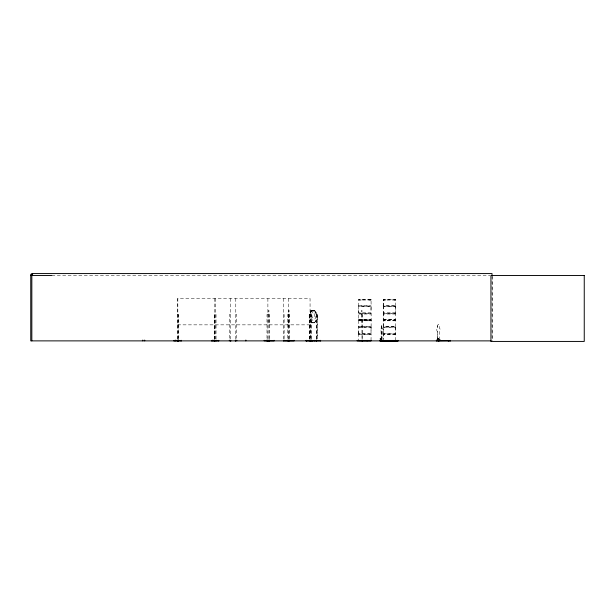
<?xml version="1.0" encoding="UTF-8"?>
<svg xmlns="http://www.w3.org/2000/svg" width="615" height="615" viewBox="0 0 615 615"><rect width="100%" height="100%" fill="white"/><g stroke="black" fill="none" stroke-linecap="round" stroke-linejoin="round"><path stroke-width="0.46" stroke-dasharray="3.08 2.31" d="M358.699 330.524L358.66 333.761M358.699 309.776L358.683 333.545L371.029 333.545L371.168 334.16L358.591 334.352L358.699 340.449M371.014 330.524L371.137 326.719L358.591 326.688M371.014 309.776L371.137 305.978L358.591 305.947L358.553 299.52L371.053 299.659M395.622 330.524L395.745 326.719L383.199 326.688L383.23 313.635L395.76 313.35M395.622 309.776L395.745 305.978L383.199 305.947L383.283 299.69M381.846 339.88L381.977 331.408A2.199 0.63 -90 0 0 381.846 327.949L381.523 324.474L381.208 327.949A2.199 0.63 -90 0 0 381.077 331.408L381.208 339.88M381.977 339.88L382.107 331.408A2.199 0.63 -90 0 0 381.977 327.949L381.523 324.474M371.122 326.688L371.137 313.258L358.591 313.227M371.014 340.449L371.122 334.352M395.737 326.688L395.706 313.635M395.622 340.449L395.637 327.495L383.299 327.495L383.306 333.622M380.362 338.727C380.77 338.75 381.715 339.203 381.338 338.55M380.462 338.88L381.123 338.588M380.57 339.073L380.393 338.827M381.338 339.88L381.208 331.408A2.199 0.63 -90 0 1 381.338 327.949L381.661 324.474M381.231 338.934L380.647 339.042L381.385 338.673M439.318 339.88L439.671 331.408A2.199 1.691 -90 0 0 439.318 327.949L439.41 325.573A1.099 0.846 -90 0 0 438.564 324.474L438.472 324.474M380.6 338.765L380.647 338.988M371.014 333.584L371.053 327.28M438.472 338.919L437.611 338.581M437.38 338.834L438.487 338.673M438.372 338.75L437.826 338.642M379.947 338.78L381.469 338.919M371.16 320.038L358.553 319.969L371.129 320.061M381 338.65L380.939 338.98M437.588 338.834L438.072 338.988M438.318 338.78L438.041 338.811M437.895 338.88L437.634 339.05M383.283 333.768L395.706 333.937M383.23 305.916L383.253 313.089M383.23 313.196L383.199 313.612M383.191 326.719L383.314 333.553L395.622 333.584M395.752 334.253L383.199 334.352L383.314 340.449M358.614 305.916L358.683 312.804L371.029 312.804L371.029 306.747L358.683 306.747M371.122 333.968L358.645 333.868M371.083 313.712L358.614 313.635M358.607 333.937L358.576 334.322M371.099 327.142L358.614 327.103M395.668 320.4L395.645 319.869L383.314 320.108M371.122 306.332L358.614 306.362M395.737 306.332L383.199 306.293M395.706 327.103L383.23 327.103M369.446 300.051L370.53 300.051M369.446 320.792L370.53 320.792M394.061 300.051L395.145 300.051M394.061 320.792L395.145 320.792M380.823 338.711L381.131 338.65M359.275 300.051L361.19 300.051M359.275 320.792L361.19 320.792M383.891 300.051L385.805 300.051M383.891 320.792L385.805 320.792M311.928 322.837L309.214 318.655L309.214 314.465L311.928 310.291M311.974 310.398L309.368 314.503L309.284 318.655L311.974 322.729M314.511 322.729L317.186 318.616L317.271 314.465L314.557 310.291M314.557 322.837L317.117 318.616M395.737 305.947L395.706 299.436L383.283 299.659M358.699 320.108L371.06 320.423M370.999 300.059L371.137 299.551M358.699 319.708L371.014 319.708L371.014 320.792L358.699 320.792L358.722 319.708L370.999 319.723M395.614 300.059L383.322 300.059M395.614 320.799L383.337 320.792M370.991 300.051L358.699 300.051L358.714 299.436L371.037 299.444L371.122 305.947M395.706 320.415L383.283 320.415M316.418 314.18L317.363 314.503L317.363 338.996M51.883 275.497L489.978 275.497M395.645 299.444L383.283 299.444L383.299 305.532L395.637 305.532M358.683 305.532L371.029 305.532M383.276 306.57L395.637 306.747L395.768 313.319M311.867 310.291L314.619 310.291M314.58 310.398L311.905 310.398L310.613 314.503L310.613 317.64L312.335 320.131L314.073 320.131L315.818 317.64L315.818 314.503L314.511 310.398L317.186 314.503L317.156 338.996M313.719 310.936L312.789 310.936L311.905 314.503L311.905 316.341L312.789 317.97L313.658 317.97L314.503 316.341L313.658 310.936M395.637 312.804L383.299 312.804L383.299 306.747M383.214 313.227L395.722 313.227M358.683 314.027L371.029 314.027M395.637 314.027L383.299 314.027L383.299 326.273L395.637 326.273M177.597 314.503L178.488 314.503L178.465 338.98M230.348 314.503L229.449 314.503L229.449 338.98M235.783 314.503L236.675 314.503L236.675 338.98M267.886 314.503L266.995 314.503L266.995 338.98M268.855 314.503L269.309 314.503L269.309 340.879M283.684 314.503L284.13 314.503L284.13 338.98M288.535 314.503L287.636 314.503L287.636 338.98M288.735 314.58L289.296 314.503L289.296 340.879M309.214 314.465L310.306 314.503L310.306 338.996M310.89 314.465L311.282 314.465M361.874 314.503L362.327 314.503L362.327 340.879M358.676 320.415L371.037 320.4M311.905 322.729L314.58 322.729M268.963 322.837L268.855 310.291L268.963 338.996M310.998 322.837L310.89 310.291L310.998 338.996M311.867 322.837L314.619 322.837M361.981 322.837L361.874 310.291L361.981 338.996M177.597 324.851L310.06 324.851M438.564 324.474A1.099 0.846 -90 0 0 437.711 325.573L437.626 327.949A2.199 1.691 -90 0 0 437.273 331.408L437.626 339.88M358.683 326.273L371.029 326.273M358.683 327.495L371.029 327.495M437.626 327.949L437.711 325.573M437.273 331.408L437.711 339.88M358.683 334.768L371.029 334.768M395.637 334.768L383.299 334.768L383.299 338.942M379.962 338.88L381.485 338.811M437.434 338.88L438.518 338.811M379.939 339.442L381.746 339.442M436.458 339.442L437.811 339.442M438.803 339.442L440.155 339.442L440.155 340.587M311.29 314.503L311.344 340.879M492.4 276.443L492.4 340.879M492.023 275.497L492.023 340.879M438.218 339.718L438.218 338.435L437.342 338.435L437.342 339.718M438.118 338.435L438.118 339.718M437.619 339.442L437.619 340.587M437.442 338.435L437.442 339.718M381.677 339.442L381.677 340.587M380.708 339.718L380.708 338.435L380.27 338.435L380.27 339.718M380.554 338.435L380.554 339.718M380.416 338.435L380.416 339.718M316.648 314.503L316.648 340.879M316.494 314.157L316.441 338.996M310.098 338.996L310.06 298.483L177.597 298.483L177.597 338.98M309.614 314.503L309.591 338.996M309.383 314.503L309.383 338.996M288.958 338.996L288.958 310.291L288.842 327.019M288.735 314.473L288.735 327.019M288.527 298.483L288.527 338.98M283.684 298.483L283.684 338.98M267.886 298.483L267.886 338.98M235.783 298.483L235.783 339.918M230.341 298.483L230.348 338.98M216.034 338.98L216.026 314.503L214.258 314.503L214.258 338.98M215.135 298.483L215.142 338.98M214.896 298.483L214.896 338.98M214.512 314.503L214.504 338.98M178.235 314.503L178.235 338.98M177.835 298.483L177.835 338.98M383.322 319.7L395.622 319.708L383.337 319.708"/><path stroke-width="0.92" d="M283.377 340.879L283.615 340.333M398.043 340.879L379.862 340.848L398.059 340.848L397.982 340.356M380.193 340.848L397.982 340.702M396.983 340.864L397.036 340.356M173.814 340.81L181.071 340.741M306.016 340.879L320.699 340.81M214.52 340.856L214.435 340.195M235.576 340.741L235.207 340.81M436.258 340.848L450.38 340.702M436.819 340.864L436.981 340.718M438.68 340.864L438.357 340.864M439.179 340.864L438.849 340.864M449.75 340.864L450.049 340.879M450.241 340.864L450.38 340.356M306.347 340.81L306.401 340.379L306.454 340.879M312.243 340.81L312.297 340.379L312.351 340.879M177.328 340.81L177.397 340.379M214.866 340.81L214.935 340.379L215.066 340.879M32.672 274.259L30.75 274.259L30.75 340.879L491.062 340.879M30.75 275.497L51.845 275.497M358.699 340.449L371.014 340.449M383.314 340.449L395.622 340.449M358.676 340.625L371.037 340.625M230.556 340.81L230.963 340.856M371.029 340.841L357.207 340.856L357.207 340.333M218.925 340.81L211.668 340.81L211.621 340.379L211.614 340.879M310.344 340.81L310.391 340.195M310.168 340.795L310.183 340.195M492.023 275.497L492.023 273.567L31.834 273.567L31.834 340.879M367.101 340.333L367.101 340.879M362.327 340.195L362.327 340.879M361.981 340.195L361.981 340.879M320.292 340.333L320.292 340.879M316.564 340.195L316.564 340.879M316.356 340.195L316.356 340.879M316.11 340.333L316.11 340.879M314.396 340.333L314.396 340.879M311.344 340.195L311.344 340.879M310.998 340.195L310.998 340.879M310.091 340.333L310.129 340.879M309.56 340.195L309.56 340.879M306.224 340.333L306.224 340.879M294.07 340.333L294.07 340.879L284.184 340.856L284.184 340.195M289.296 340.195L289.296 340.879M288.958 340.195L288.958 340.879M288.666 340.333L288.666 340.879M288.604 340.333L288.604 340.879M287.536 340.195L287.536 340.879M283.646 340.333L283.646 340.879M274.082 340.333L274.082 340.879L264.189 340.81L264.189 340.333M269.309 340.195L269.309 340.879M269.086 340.057L269.086 340.879M268.963 340.195L268.963 340.879M267.164 340.057L267.164 340.879M266.887 340.195L266.895 340.879M245.854 340.057L245.854 340.879M236.775 340.195L236.775 340.879M235.706 340.333L235.706 340.879M235.645 340.333L235.645 340.879M229.349 340.195L229.349 340.879M218.563 340.333L218.563 340.879M216.134 340.195L216.134 340.879M214.427 340.195L214.427 340.879M214.197 340.195L214.189 340.879M212.89 340.057L212.89 340.879M178.596 340.195L178.588 340.879M178.55 340.195L178.55 340.879M178.304 340.195L178.304 340.879M178.296 340.195L178.296 340.879M177.689 340.057L177.689 340.879M177.458 340.333L177.527 340.879M175.767 340.057L175.767 340.879M174.168 340.333L174.13 340.879M144.725 340.057L144.725 340.879M142.803 340.057L142.803 340.879M447.851 340.587L448.543 340.848L447.851 340.587M584.25 275.497L490.939 275.497L490.939 341.433L584.25 341.433L584.25 275.497M268.025 340.879L268.025 340.333L267.956 340.879M230.479 340.879L230.479 340.333L230.417 340.879M181.164 340.879L181.164 340.333L181.118 340.879"/></g></svg>
